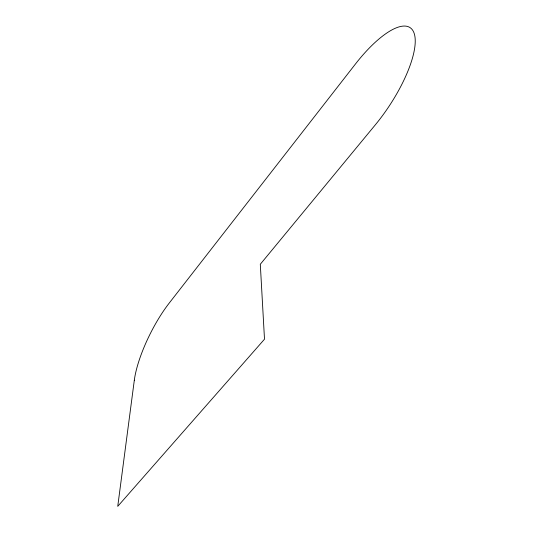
<?xml version="1.0" encoding="UTF-8"?>
<svg xmlns="http://www.w3.org/2000/svg" width="533" height="533" viewBox="0 0 533 533"><rect width="100%" height="100%" fill="white"/><g stroke="black" fill="none" stroke-linecap="round" stroke-linejoin="round"><path stroke-width="0.8" d="M134.316 380.236L117.74 506.35L264.501 339.188L260.297 264.268L375.339 124.822A77.432 26.01 -56.4 0 0 414.214 33.506A77.432 26.01 -56.4 0 0 355.384 64.093L169.267 303.03A63.38 18.342 -63.4 0 0 134.316 380.236"/></g></svg>
